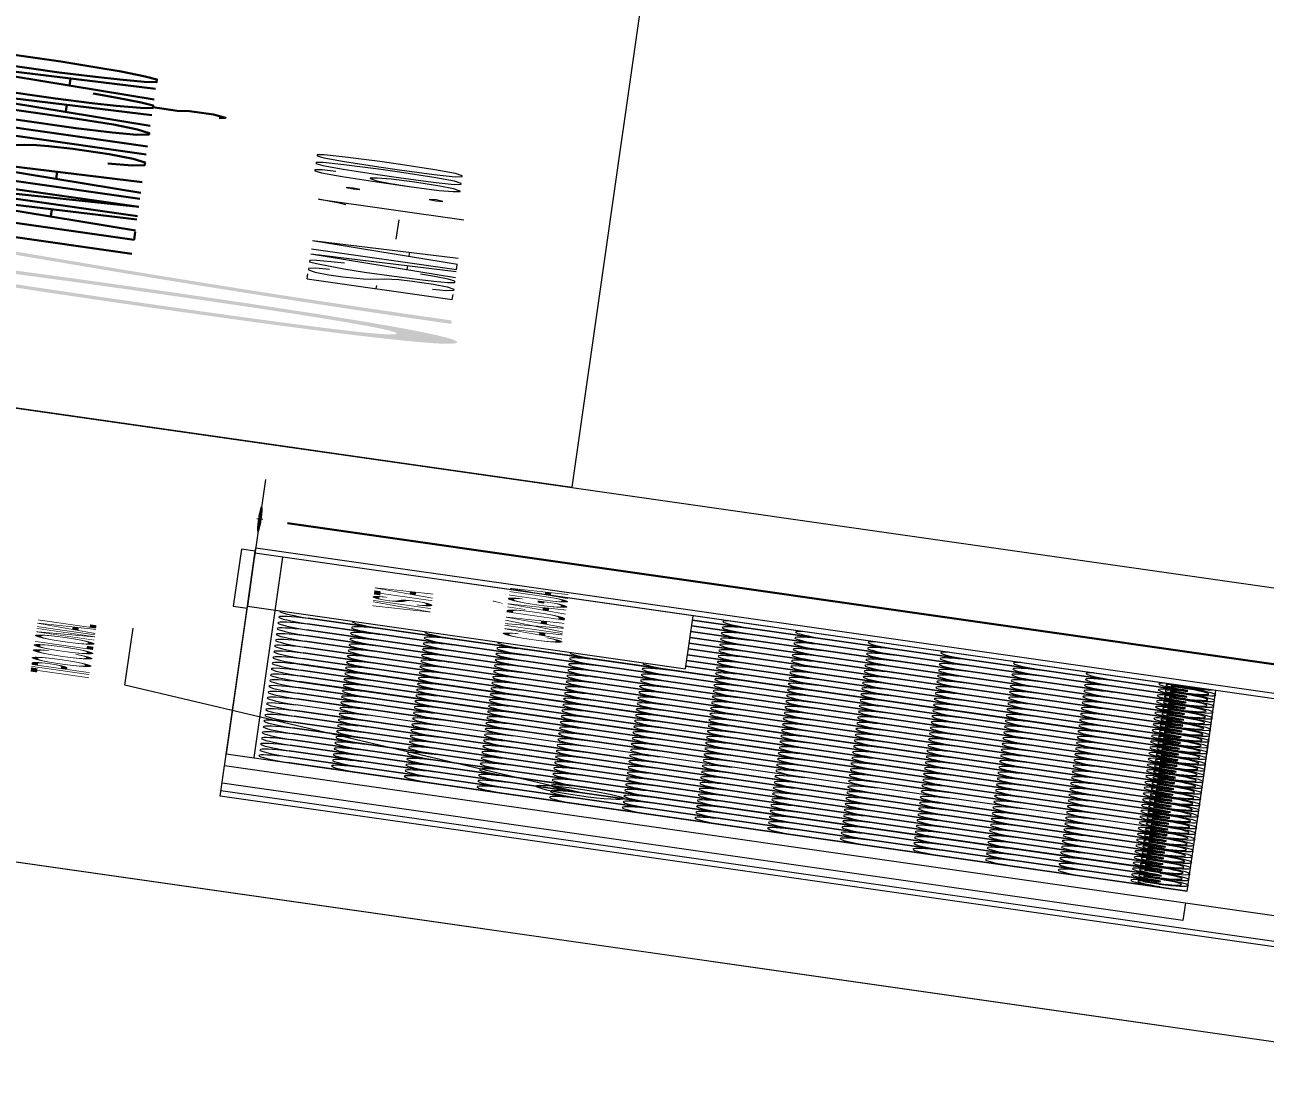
# Model space of a CAD drawing. Header units: millimetres. Extents: x -361192058 to 101130107379, y -14071650034 to 19218552450.
# Drawn here: x -131265 to -131106.9, y 45237.1 to 45372.6 of the extents above; entities that cross this region are included whole.
import ezdxf
from ezdxf.enums import TextEntityAlignment as Align

# ---------------------------------------------------------------- set-up
doc = ezdxf.new("R2010")
doc.units = ezdxf.units.MM
doc.header["$LTSCALE"] = 0.5
doc.layers.add('02', color=2, linetype='Continuous')
for name, color, linetype, lineweight in [('E-lay-9', 9, 'Continuous', 9), ('E-TXT-G', 3, 'Continuous', 30), ('E-TXT-W', 7, 'Continuous', 15), ('E-TXT-Y', 2, 'Continuous', 40)]:
    doc.layers.add(name, color=color, linetype=linetype, lineweight=lineweight)
doc.styles.add('REG140', font='romans.shx', dxfattribs={"width": 0.8, "height": 0.35})
doc.styles.add('REG80', font='romans.shx', dxfattribs={"width": 0.8, "height": 0.1})
doc.styles.add('SANSSERIF', font='sas_____.pfb', dxfattribs={"height": 1})
doc.styles.add('SANSSERIF2', font='sanssb__.ttf', dxfattribs={"width": 0.8})
doc.styles.get("Standard").update_dxf_attribs({"font": 'txt.shx', "height": 0.12})
doc.dimstyles.new('ESCALA50', dxfattribs={"dimtxt": 0.1, "dimasz": 0.06, "dimexe": 0.18, "dimexo": 0.06, "dimgap": 0.1, "dimtad": 1, "dimzin": 4, "dimdsep": 46, "dimtxsty": 'Standard', "dimblk1": 'BOLA', "dimblk2": 'BOLA', "dimsah": 1, "dimcen": -0.06, "dimse1": 1, "dimse2": 1, "dimclrd": 7, "dimclrt": 3, "dimadec": 0, "dimazin": 0, "dimtfac": 1, "dimtix": 1, "dimtmove": 0, "dimatfit": 3, "dimldrblk": 'BOLA', "dimfxl": 0, "dimtolj": 1, "dimtzin": 4, "dimarcsym": 0})
picture_1 = doc.add_image_def('image2.jpg', size_in_pixel=(290, 928))

# ---------------------------------------------------------------- blocks, each defined once
blk = doc.blocks.new('BOLA')
for p, q in [((0, -1.435), (0, 1.435)), ((-1.435, 0), (1.435, 0))]:
    blk.add_line(p, q)
blk.add_circle((0, 0), 0.452)
blk = doc.blocks.new('*D1810')
at = {"layer": 'Defpoints', "color": 0, "lineweight": 30, "transparency": 16777216}
for p in [(5101.9188, 2375.0783), (5102.6963, 2375.0783), (5101.9188, 2370.0783)]:
    blk.add_point(p, dxfattribs=at)
at = {"layer": 'E-lay-9', "color": 7, "lineweight": -2, "transparency": 16777216}
blk.add_line((5102.6963, 2370.1383), (5102.6963, 2375.0183), dxfattribs=at)
at = {"layer": 'E-lay-9', "color": 7, "lineweight": -2, "transparency": 16777216, "xscale": 0.06, "yscale": 0.06, "zscale": 0.06}
for p, rotation in [((5102.6963, 2375.0783), 90), ((5102.6963, 2370.0783), 270)]:
    blk.add_blockref('BOLA', p, dxfattribs=dict(at, rotation=rotation))
at = {"layer": 'E-lay-9', "color": 3, "lineweight": 18, "transparency": 16777216, "insert": (5102.5363, 2372.5783), "char_height": 0.12, "attachment_point": 5, "rotation": 90}
blk.add_mtext('\\A1;5.00', dxfattribs=at)
blk = doc.blocks.new('IND_DES')
at = {"layer": 'E-TXT-W'}
blk.add_line((0.02692, -0.24277), (0.19837, -0.24277), dxfattribs=at)
at = {"layer": 'E-TXT-G', "style": 'REG80', "width": 0.8}
for s, p in [('ESCALA', (-0.44627, -0.28644)), ('1', (0.24256, -0.28644)), (':', (0.39879, -0.27065))]:
    blk.add_text(s, height=0.1, dxfattribs=at).set_placement(p)
blk.add_attdef('ESCALA', (0.48972, -0.28123), '', height=0.1, dxfattribs=at)
at = {"layer": 'E-TXT-W', "style": 'SANSSERIF2', "width": 0.6}
blk.add_attdef('00', text='', height=0.4, dxfattribs=at).set_placement((-0.70829, -0.2881), align=Align.CENTER)
at = {"layer": 'E-TXT-Y', "style": 'REG140', "width": 0.8}
for tag, p in [('PROJETO', (-0.45632, 0.18293)), ('DESENHO', (-0.45821, -0.06584))]:
    blk.add_attdef(tag, p, '', height=0.175, dxfattribs=at)
blk = doc.blocks.new('APROVADO QUADRA 21.2 MBVII')
at = {"layer": '02', "color": 8, "lineweight": 18}
for p, q in [((5095.2603, 2372.9953), (5095.2603, 2375.0783)), ((5095.7603, 2375.0783), (5095.7603, 2372.6783)), ((5095.7603, 2372.9953), (5095.2603, 2372.9953))]:
    blk.add_line(p, q, dxfattribs=at)
at = {"layer": '02', "lineweight": 18}
for points in [[(5092.273, 2394.3239), (5078.4344, 2394.3239), (5078.4344, 2360.5071), (5092.273, 2360.5071)], [(5124.8988, 2394.2957), (5104.8147, 2394.2957), (5104.8147, 2374.4244), (5124.8988, 2374.4244)], [(5104.793, 2376.6708), (5092.2793, 2376.6708), (5092.2793, 2367.7314), (5104.793, 2367.7314)]]:
    blk.add_lwpolyline(points, close=True, dxfattribs=at)
at = {"layer": 'E-lay-9', "lineweight": 18}
for p, q in [((5096.4168, 2374.3154), (5097.5874, 2375.3143)), ((5097.5874, 2375.3143), (5099.1886, 2375.3143)), ((5101.7916, 2375.1083), (5100.1916, 2375.1083)), ((5100.1916, 2375.1083), (5100.1916, 2375.0783)), ((5101.7916, 2375.0783), (5101.7916, 2375.1083)), ((5094.8916, 2375.0783), (5101.8916, 2375.0783)), ((5094.8916, 2372.6283), (5094.8916, 2375.0783)), ((5095.0416, 2372.6783), (5095.0416, 2375.0783)), ((5101.7416, 2375.0783), (5096.0916, 2375.0783)), ((5096.0916, 2375.0783), (5096.0916, 2372.9953)), ((5100.1916, 2375.0783), (5101.7916, 2375.0783)), ((5101.7416, 2372.6783), (5101.7416, 2375.0783)), ((5101.8916, 2375.0783), (5101.8916, 2372.6283)), ((5101.7416, 2375.0183), (5096.0916, 2375.0183)), ((5101.7416, 2373.0573), (5101.7416, 2374.9929)), ((5096.0916, 2372.9953), (5096.0916, 2374.9453)), ((5096.244, 2373.0573), (5096.244, 2374.9453)), ((5096.2542, 2373.0573), (5096.2542, 2374.9453)), ((5096.4066, 2373.0573), (5096.4066, 2374.9453)), ((5096.4168, 2373.0573), (5096.4168, 2374.9453)), ((5096.5692, 2373.0573), (5096.5692, 2374.9453)), ((5096.5793, 2373.0573), (5096.5793, 2374.9453)), ((5096.7317, 2373.0573), (5096.7317, 2374.9453)), ((5096.7419, 2373.0573), (5096.7419, 2374.9453)), ((5096.8943, 2373.0573), (5096.8943, 2374.9453)), ((5096.9045, 2373.0573), (5096.9045, 2374.9453)), ((5097.0569, 2373.0573), (5097.0569, 2374.9453)), ((5097.067, 2373.0573), (5097.067, 2374.9453)), ((5097.2195, 2373.0573), (5097.2195, 2374.9453)), ((5097.2296, 2373.0573), (5097.2296, 2374.9453)), ((5097.382, 2373.0573), (5097.382, 2374.9453)), ((5097.3922, 2373.0573), (5097.3922, 2374.9453)), ((5097.5446, 2373.0573), (5097.5446, 2374.9453)), ((5097.5548, 2373.0573), (5097.5548, 2374.9453)), ((5097.7173, 2373.0573), (5097.7173, 2374.9453)), ((5097.8697, 2373.0573), (5097.8697, 2374.9453)), ((5097.8799, 2373.0573), (5097.8799, 2374.9453)), ((5098.0323, 2373.0573), (5098.0323, 2374.9453)), ((5098.0425, 2373.0573), (5098.0425, 2374.9453)), ((5098.1949, 2373.0573), (5098.1949, 2374.9453)), ((5098.205, 2373.0573), (5098.205, 2374.9453)), ((5098.3574, 2373.0573), (5098.3574, 2374.9453)), ((5098.3676, 2373.0573), (5098.3676, 2374.9453)), ((5098.52, 2373.0573), (5098.52, 2374.9453)), ((5098.5302, 2373.0573), (5098.5302, 2374.9453)), ((5098.6826, 2373.0573), (5098.6826, 2374.9453)), ((5098.6927, 2373.0573), (5098.6927, 2374.9453)), ((5098.8452, 2373.0573), (5098.8452, 2374.9453)), ((5098.8553, 2373.0573), (5098.8553, 2374.9453)), ((5099.0077, 2373.0573), (5099.0077, 2374.9453)), ((5099.0179, 2373.0573), (5099.0179, 2374.9453)), ((5099.1703, 2373.0573), (5099.1703, 2374.9453)), ((5099.1805, 2373.0573), (5099.1805, 2374.9453)), ((5099.3329, 2373.0573), (5099.3329, 2374.9453)), ((5099.343, 2373.0573), (5099.343, 2374.9453)), ((5099.4954, 2373.0573), (5099.4954, 2374.9453)), ((5099.5056, 2373.0573), (5099.5056, 2374.9453)), ((5099.658, 2373.0573), (5099.658, 2374.9453)), ((5099.6682, 2373.0573), (5099.6682, 2374.9453)), ((5099.8206, 2373.0573), (5099.8206, 2374.9453)), ((5099.8307, 2373.0573), (5099.8307, 2374.9453)), ((5099.9831, 2373.0573), (5099.9831, 2374.9453)), ((5099.9933, 2373.0573), (5099.9933, 2374.9453)), ((5100.1457, 2373.0573), (5100.1457, 2374.9453)), ((5100.1559, 2373.0573), (5100.1559, 2374.9453)), ((5100.3083, 2373.0573), (5100.3083, 2374.1283)), ((5100.3184, 2373.0573), (5100.3184, 2374.1283)), ((5100.4709, 2373.0573), (5100.4709, 2374.1283)), ((5100.481, 2373.0573), (5100.481, 2374.1283)), ((5100.6334, 2373.0573), (5100.6334, 2374.1283)), ((5100.6436, 2373.0573), (5100.6436, 2374.1283)), ((5100.796, 2373.0573), (5100.796, 2374.1283)), ((5100.8062, 2373.0573), (5100.8062, 2374.1283)), ((5100.9586, 2373.0573), (5100.9586, 2374.1283)), ((5100.9687, 2373.0573), (5100.9687, 2374.1283)), ((5101.1211, 2373.0573), (5101.1211, 2374.1283)), ((5101.1313, 2373.0573), (5101.1313, 2374.1283)), ((5101.2837, 2373.0573), (5101.2837, 2374.1283)), ((5101.2939, 2373.0573), (5101.2939, 2374.1283)), ((5101.4463, 2373.0573), (5101.4463, 2374.1283)), ((5101.4564, 2373.0573), (5101.4564, 2374.1283)), ((5101.6088, 2373.0573), (5101.6088, 2374.1283)), ((5101.619, 2373.0573), (5101.619, 2374.1283)), ((5096.1729, 2373.0573), (5096.1729, 2373.0924)), ((5096.1885, 2373.0573), (5096.1885, 2373.0924)), ((5096.3097, 2373.0573), (5096.3097, 2373.0924)), ((5096.3253, 2373.0573), (5096.3253, 2373.0924)), ((5096.3355, 2373.0573), (5096.3355, 2373.0924)), ((5096.3511, 2373.0573), (5096.3511, 2373.0924)), ((5096.4879, 2373.0573), (5096.4879, 2373.0924)), ((5096.4981, 2373.0573), (5096.4981, 2373.0924)), ((5096.5136, 2373.0573), (5096.5136, 2373.0924)), ((5096.6349, 2373.0573), (5096.6349, 2373.0924)), ((5096.6505, 2373.0573), (5096.6505, 2373.0924)), ((5096.6606, 2373.0573), (5096.6606, 2373.0924)), ((5096.6762, 2373.0573), (5096.6762, 2373.0924)), ((5096.7974, 2373.0573), (5096.7974, 2373.0924)), ((5096.813, 2373.0573), (5096.813, 2373.0924)), ((5096.8232, 2373.0573), (5096.8232, 2373.0924)), ((5096.8388, 2373.0573), (5096.8388, 2373.0924)), ((5096.96, 2373.0573), (5096.96, 2373.0924)), ((5096.9756, 2373.0573), (5096.9756, 2373.0924)), ((5096.9858, 2373.0573), (5096.9858, 2373.0924)), ((5097.0013, 2373.0573), (5097.0013, 2373.0924)), ((5097.1226, 2373.0573), (5097.1226, 2373.0924)), ((5097.1382, 2373.0573), (5097.1382, 2373.0924)), ((5097.1483, 2373.0573), (5097.1483, 2373.0924)), ((5097.1639, 2373.0573), (5097.1639, 2373.0924)), ((5097.2852, 2373.0573), (5097.2852, 2373.0924)), ((5097.3007, 2373.0573), (5097.3007, 2373.0924)), ((5097.3109, 2373.0573), (5097.3109, 2373.0924)), ((5097.3265, 2373.0573), (5097.3265, 2373.0924)), ((5097.4477, 2373.0573), (5097.4477, 2373.0924)), ((5097.4633, 2373.0573), (5097.4633, 2373.0924)), ((5097.4735, 2373.0573), (5097.4735, 2373.0924)), ((5097.4891, 2373.0573), (5097.4891, 2373.0924)), ((5097.6103, 2373.0573), (5097.6103, 2373.0924)), ((5097.6259, 2373.0573), (5097.6259, 2373.0924)), ((5097.636, 2373.0573), (5097.636, 2373.0924)), ((5097.6516, 2373.0573), (5097.6516, 2373.0924)), ((5097.7729, 2373.0573), (5097.7729, 2373.0924)), ((5097.7885, 2373.0573), (5097.7885, 2373.0924)), ((5097.7986, 2373.0573), (5097.7986, 2373.0924)), ((5097.8142, 2373.0573), (5097.8142, 2373.0924)), ((5097.9354, 2373.0573), (5097.9354, 2373.0924)), ((5097.951, 2373.0573), (5097.951, 2373.0924)), ((5097.9612, 2373.0573), (5097.9612, 2373.0924)), ((5097.9768, 2373.0573), (5097.9768, 2373.0924)), ((5098.098, 2373.0573), (5098.098, 2373.0924)), ((5098.1136, 2373.0573), (5098.1136, 2373.0924)), ((5098.1238, 2373.0573), (5098.1238, 2373.0924)), ((5098.1393, 2373.0573), (5098.1393, 2373.0924)), ((5098.2606, 2373.0573), (5098.2606, 2373.0924)), ((5098.2762, 2373.0573), (5098.2762, 2373.0924)), ((5098.2863, 2373.0573), (5098.2863, 2373.0924)), ((5098.3019, 2373.0573), (5098.3019, 2373.0924)), ((5098.4231, 2373.0573), (5098.4231, 2373.0924)), ((5098.4387, 2373.0573), (5098.4387, 2373.0924)), ((5098.4489, 2373.0573), (5098.4489, 2373.0924)), ((5098.4645, 2373.0573), (5098.4645, 2373.0924)), ((5098.5857, 2373.0573), (5098.5857, 2373.0924)), ((5098.6013, 2373.0573), (5098.6013, 2373.0924)), ((5098.6115, 2373.0573), (5098.6115, 2373.0924)), ((5098.627, 2373.0573), (5098.627, 2373.0924)), ((5098.7483, 2373.0573), (5098.7483, 2373.0924)), ((5098.7639, 2373.0573), (5098.7639, 2373.0924)), ((5098.774, 2373.0573), (5098.774, 2373.0924)), ((5098.7896, 2373.0573), (5098.7896, 2373.0924)), ((5098.9109, 2373.0573), (5098.9109, 2373.0924)), ((5098.9264, 2373.0573), (5098.9264, 2373.0924)), ((5098.9366, 2373.0573), (5098.9366, 2373.0924)), ((5098.9522, 2373.0573), (5098.9522, 2373.0924)), ((5099.0734, 2373.0573), (5099.0734, 2373.0924)), ((5099.089, 2373.0573), (5099.089, 2373.0924)), ((5099.0992, 2373.0573), (5099.0992, 2373.0924)), ((5099.1148, 2373.0573), (5099.1148, 2373.0924)), ((5099.236, 2373.0573), (5099.236, 2373.0924)), ((5099.2516, 2373.0573), (5099.2516, 2373.0924)), ((5099.2617, 2373.0573), (5099.2617, 2373.0924)), ((5099.2773, 2373.0573), (5099.2773, 2373.0924)), ((5099.3986, 2373.0573), (5099.3986, 2373.0924)), ((5099.4142, 2373.0573), (5099.4142, 2373.0924)), ((5099.4243, 2373.0573), (5099.4243, 2373.0924)), ((5099.4399, 2373.0573), (5099.4399, 2373.0924)), ((5099.5611, 2373.0573), (5099.5611, 2373.0924)), ((5099.5767, 2373.0573), (5099.5767, 2373.0924)), ((5099.5869, 2373.0573), (5099.5869, 2373.0924)), ((5099.6025, 2373.0573), (5099.6025, 2373.0924)), ((5099.7237, 2373.0573), (5099.7237, 2373.0924)), ((5099.7393, 2373.0573), (5099.7393, 2373.0924)), ((5099.7495, 2373.0573), (5099.7495, 2373.0924)), ((5099.765, 2373.0573), (5099.765, 2373.0924)), ((5099.8863, 2373.0573), (5099.8863, 2373.0924)), ((5099.9019, 2373.0573), (5099.9019, 2373.0924)), ((5099.912, 2373.0573), (5099.912, 2373.0924)), ((5099.9276, 2373.0573), (5099.9276, 2373.0924)), ((5100.0488, 2373.0573), (5100.0488, 2373.0924)), ((5100.0644, 2373.0573), (5100.0644, 2373.0924)), ((5100.0746, 2373.0573), (5100.0746, 2373.0924)), ((5100.0902, 2373.0573), (5100.0902, 2373.0924)), ((5100.2114, 2373.0573), (5100.2114, 2373.0924)), ((5100.227, 2373.0573), (5100.227, 2373.0924)), ((5100.2372, 2373.0573), (5100.2372, 2373.0924)), ((5100.2527, 2373.0573), (5100.2527, 2373.0924)), ((5100.374, 2373.0573), (5100.374, 2373.0924)), ((5100.3896, 2373.0573), (5100.3896, 2373.0924)), ((5100.3997, 2373.0573), (5100.3997, 2373.0924)), ((5100.4153, 2373.0573), (5100.4153, 2373.0924)), ((5100.5366, 2373.0573), (5100.5366, 2373.0924)), ((5100.5521, 2373.0573), (5100.5521, 2373.0924)), ((5100.5623, 2373.0573), (5100.5623, 2373.0924)), ((5100.5779, 2373.0573), (5100.5779, 2373.0924)), ((5100.6991, 2373.0573), (5100.6991, 2373.0924)), ((5100.7147, 2373.0573), (5100.7147, 2373.0924)), ((5100.7249, 2373.0573), (5100.7249, 2373.0924)), ((5100.7405, 2373.0573), (5100.7405, 2373.0924)), ((5100.8617, 2373.0573), (5100.8617, 2373.0924)), ((5100.8773, 2373.0573), (5100.8773, 2373.0924)), ((5100.8874, 2373.0573), (5100.8874, 2373.0924)), ((5100.903, 2373.0573), (5100.903, 2373.0924)), ((5101.0243, 2373.0573), (5101.0243, 2373.0924)), ((5101.0399, 2373.0573), (5101.0399, 2373.0924)), ((5101.05, 2373.0573), (5101.05, 2373.0924)), ((5101.0656, 2373.0573), (5101.0656, 2373.0924)), ((5101.1868, 2373.0573), (5101.1868, 2373.0924)), ((5101.2024, 2373.0573), (5101.2024, 2373.0924)), ((5101.2126, 2373.0573), (5101.2126, 2373.0924)), ((5101.2282, 2373.0573), (5101.2282, 2373.0924)), ((5101.3494, 2373.0573), (5101.3494, 2373.0924)), ((5101.365, 2373.0573), (5101.365, 2373.0924)), ((5101.3752, 2373.0573), (5101.3752, 2373.0924)), ((5101.3907, 2373.0573), (5101.3907, 2373.0924)), ((5101.512, 2373.0573), (5101.512, 2373.0924)), ((5101.5276, 2373.0573), (5101.5276, 2373.0924)), ((5101.5377, 2373.0573), (5101.5377, 2373.0924)), ((5101.5533, 2373.0573), (5101.5533, 2373.0924)), ((5101.6745, 2373.0573), (5101.6745, 2373.0924)), ((5101.6901, 2373.0573), (5101.6901, 2373.0924)), ((5101.7003, 2373.0573), (5101.7003, 2373.0924)), ((5101.7159, 2373.0573), (5101.7159, 2373.0924)), ((5096.0916, 2372.9953), (5097.7174, 2372.9953)), ((5096.7419, 2372.9953), (5098.3677, 2372.9953)), ((5097.3922, 2372.9953), (5099.0179, 2372.9953)), ((5098.0425, 2372.9953), (5099.6682, 2372.9953)), ((5098.6927, 2372.9953), (5100.3185, 2372.9953)), ((5099.343, 2372.9953), (5100.9688, 2372.9953)), ((5099.9933, 2372.9953), (5101.6191, 2372.9953)), ((5100.1559, 2372.9953), (5101.7416, 2372.9953))]:
    blk.add_line(p, q, dxfattribs=at)
blk.add_lwpolyline([(5101.7416, 2374.1283), (5101.7416, 2375.0783), (5100.2416, 2375.0783), (5100.2416, 2374.1283)], close=True, dxfattribs=at)
at = {"layer": 'E-lay-9', "lineweight": 18, "flags": 128}
for points in [[(5096.0916, 2373.0553), (5096.1072, 2373.0553, -0.788263), (5096.2285, 2373.0553), (5096.244, 2373.0553, 0.827036)], [(5096.2542, 2373.0553), (5096.2698, 2373.0553, -0.788263), (5096.391, 2373.0553), (5096.4066, 2373.0553, 0.827036)], [(5096.4168, 2373.0553), (5096.4324, 2373.0553, -0.788263), (5096.5536, 2373.0553), (5096.5692, 2373.0553, 0.827036)], [(5096.5793, 2373.0553), (5096.5949, 2373.0553, -0.788263), (5096.7162, 2373.0553), (5096.7317, 2373.0553, 0.827036)], [(5096.7419, 2373.0553), (5096.7575, 2373.0553, -0.788263), (5096.8787, 2373.0553), (5096.8943, 2373.0553, 0.827036)], [(5096.9045, 2373.0553), (5096.9201, 2373.0553, -0.788263), (5097.0413, 2373.0553), (5097.0569, 2373.0553, 0.827036)], [(5097.067, 2373.0553), (5097.0826, 2373.0553, -0.788263), (5097.2039, 2373.0553), (5097.2195, 2373.0553, 0.827036)], [(5097.2296, 2373.0553), (5097.2452, 2373.0553, -0.788263), (5097.3664, 2373.0553), (5097.382, 2373.0553, 0.827036)], [(5097.3922, 2373.0553), (5097.4078, 2373.0553, -0.788263), (5097.529, 2373.0553), (5097.5446, 2373.0553, 0.827036)], [(5097.5548, 2373.0553), (5097.5703, 2373.0553, -0.788263), (5097.6916, 2373.0553), (5097.7072, 2373.0553, 0.827036)], [(5097.7173, 2373.0553), (5097.7329, 2373.0553, -0.788263), (5097.8542, 2373.0553), (5097.8697, 2373.0553, 0.827036)], [(5097.8799, 2373.0553), (5097.8955, 2373.0553, -0.788263), (5098.0167, 2373.0553), (5098.0323, 2373.0553, 0.827036)], [(5098.0425, 2373.0553), (5098.0581, 2373.0553, -0.788263), (5098.1793, 2373.0553), (5098.1949, 2373.0553, 0.827036)], [(5098.205, 2373.0553), (5098.2206, 2373.0553, -0.788263), (5098.3419, 2373.0553), (5098.3574, 2373.0553, 0.827036)], [(5098.3676, 2373.0553), (5098.3832, 2373.0553, -0.788263), (5098.5044, 2373.0553), (5098.52, 2373.0553, 0.827036)], [(5098.5302, 2373.0553), (5098.5458, 2373.0553, -0.788263), (5098.667, 2373.0553), (5098.6826, 2373.0553, 0.827036)], [(5098.6927, 2373.0553), (5098.7083, 2373.0553, -0.788263), (5098.8296, 2373.0553), (5098.8452, 2373.0553, 0.827036)], [(5098.8553, 2373.0553), (5098.8709, 2373.0553, -0.788263), (5098.9921, 2373.0553), (5099.0077, 2373.0553, 0.827036)], [(5099.0179, 2373.0553), (5099.0335, 2373.0553, -0.788263), (5099.1547, 2373.0553), (5099.1703, 2373.0553, 0.827036)], [(5099.1805, 2373.0553), (5099.196, 2373.0553, -0.788263), (5099.3173, 2373.0553), (5099.3329, 2373.0553, 0.827036)], [(5099.343, 2373.0553), (5099.3586, 2373.0553, -0.788263), (5099.4799, 2373.0553), (5099.4954, 2373.0553, 0.827036)], [(5099.5056, 2373.0553), (5099.5212, 2373.0553, -0.788263), (5099.6424, 2373.0553), (5099.658, 2373.0553, 0.827036)], [(5099.6682, 2373.0553), (5099.6838, 2373.0553, -0.788263), (5099.805, 2373.0553), (5099.8206, 2373.0553, 0.827036)], [(5099.8307, 2373.0553), (5099.8463, 2373.0553, -0.788263), (5099.9676, 2373.0553), (5099.9831, 2373.0553, 0.827036)], [(5099.9933, 2373.0553), (5100.0089, 2373.0553, -0.788263), (5100.1301, 2373.0553), (5100.1457, 2373.0553, 0.827036)], [(5100.1559, 2373.0553), (5100.1715, 2373.0553, -0.788263), (5100.2927, 2373.0553), (5100.3083, 2373.0553, 0.827036)], [(5100.3184, 2373.0553), (5100.334, 2373.0553, -0.788263), (5100.4553, 2373.0553), (5100.4709, 2373.0553, 0.827036)], [(5100.481, 2373.0553), (5100.4966, 2373.0553, -0.788263), (5100.6178, 2373.0553), (5100.6334, 2373.0553, 0.827036)], [(5100.6436, 2373.0553), (5100.6592, 2373.0553, -0.788263), (5100.7804, 2373.0553), (5100.796, 2373.0553, 0.827036)], [(5100.8062, 2373.0553), (5100.8217, 2373.0553, -0.788263), (5100.943, 2373.0553), (5100.9586, 2373.0553, 0.827036)], [(5100.9687, 2373.0553), (5100.9843, 2373.0553, -0.788263), (5101.1056, 2373.0553), (5101.1211, 2373.0553, 0.827036)], [(5101.1313, 2373.0553), (5101.1469, 2373.0553, -0.788263), (5101.2681, 2373.0553), (5101.2837, 2373.0553, 0.827036)], [(5101.2939, 2373.0553), (5101.3095, 2373.0553, -0.788263), (5101.4307, 2373.0553), (5101.4463, 2373.0553, 0.827036)], [(5101.4564, 2373.0553), (5101.472, 2373.0553, -0.788263), (5101.5933, 2373.0553), (5101.6088, 2373.0553, 0.827036)], [(5096.1729, 2373.0573), (5096.1885, 2373.0573, 0.788263), (5096.3097, 2373.0573), (5096.3253, 2373.0573, -0.827036)], [(5096.3355, 2373.0573), (5096.3511, 2373.0573, 0.788263), (5096.4723, 2373.0573), (5096.4879, 2373.0573, -0.827036)], [(5096.4981, 2373.0573), (5096.5136, 2373.0573, 0.788263), (5096.6349, 2373.0573), (5096.6505, 2373.0573, -0.827036)], [(5096.6606, 2373.0573), (5096.6762, 2373.0573, 0.788263), (5096.7974, 2373.0573), (5096.813, 2373.0573, -0.827036)], [(5096.8232, 2373.0573), (5096.8388, 2373.0573, 0.788263), (5096.96, 2373.0573), (5096.9756, 2373.0573, -0.827036)], [(5096.9858, 2373.0573), (5097.0013, 2373.0573, 0.788263), (5097.1226, 2373.0573), (5097.1382, 2373.0573, -0.827036)], [(5097.1483, 2373.0573), (5097.1639, 2373.0573, 0.788263), (5097.2852, 2373.0573), (5097.3007, 2373.0573, -0.827036)], [(5097.3109, 2373.0573), (5097.3265, 2373.0573, 0.788263), (5097.4477, 2373.0573), (5097.4633, 2373.0573, -0.827036)], [(5097.4735, 2373.0573), (5097.4891, 2373.0573, 0.788263), (5097.6103, 2373.0573), (5097.6259, 2373.0573, -0.827036)], [(5097.636, 2373.0573), (5097.6516, 2373.0573, 0.788263), (5097.7729, 2373.0573), (5097.7885, 2373.0573, -0.827036)], [(5097.7986, 2373.0573), (5097.8142, 2373.0573, 0.788263), (5097.9354, 2373.0573), (5097.951, 2373.0573, -0.827036)], [(5097.9612, 2373.0573), (5097.9768, 2373.0573, 0.788263), (5098.098, 2373.0573), (5098.1136, 2373.0573, -0.827036)], [(5098.1238, 2373.0573), (5098.1393, 2373.0573, 0.788263), (5098.2606, 2373.0573), (5098.2762, 2373.0573, -0.827036)], [(5098.2863, 2373.0573), (5098.3019, 2373.0573, 0.788263), (5098.4231, 2373.0573), (5098.4387, 2373.0573, -0.827036)], [(5098.4489, 2373.0573), (5098.4645, 2373.0573, 0.788263), (5098.5857, 2373.0573), (5098.6013, 2373.0573, -0.827036)], [(5098.6115, 2373.0573), (5098.627, 2373.0573, 0.788263), (5098.7483, 2373.0573), (5098.7639, 2373.0573, -0.827036)], [(5098.774, 2373.0573), (5098.7896, 2373.0573, 0.788263), (5098.9109, 2373.0573), (5098.9264, 2373.0573, -0.827036)], [(5098.9366, 2373.0573), (5098.9522, 2373.0573, 0.788263), (5099.0734, 2373.0573), (5099.089, 2373.0573, -0.827036)], [(5099.0992, 2373.0573), (5099.1148, 2373.0573, 0.788263), (5099.236, 2373.0573), (5099.2516, 2373.0573, -0.827036)], [(5099.2617, 2373.0573), (5099.2773, 2373.0573, 0.788263), (5099.3986, 2373.0573), (5099.4142, 2373.0573, -0.827036)], [(5099.4243, 2373.0573), (5099.4399, 2373.0573, 0.788263), (5099.5611, 2373.0573), (5099.5767, 2373.0573, -0.827036)], [(5099.5869, 2373.0573), (5099.6025, 2373.0573, 0.788263), (5099.7237, 2373.0573), (5099.7393, 2373.0573, -0.827036)], [(5099.7495, 2373.0573), (5099.765, 2373.0573, 0.788263), (5099.8863, 2373.0573), (5099.9019, 2373.0573, -0.827036)], [(5099.912, 2373.0573), (5099.9276, 2373.0573, 0.788263), (5100.0488, 2373.0573), (5100.0644, 2373.0573, -0.827036)], [(5100.0746, 2373.0573), (5100.0902, 2373.0573, 0.788263), (5100.2114, 2373.0573), (5100.227, 2373.0573, -0.827036)], [(5100.2372, 2373.0573), (5100.2527, 2373.0573, 0.788263), (5100.374, 2373.0573), (5100.3896, 2373.0573, -0.827036)], [(5100.3997, 2373.0573), (5100.4153, 2373.0573, 0.788263), (5100.5366, 2373.0573), (5100.5521, 2373.0573, -0.827036)], [(5100.5623, 2373.0573), (5100.5779, 2373.0573, 0.788263), (5100.6991, 2373.0573), (5100.7147, 2373.0573, -0.827036)], [(5100.7249, 2373.0573), (5100.7405, 2373.0573, 0.788263), (5100.8617, 2373.0573), (5100.8773, 2373.0573, -0.827036)], [(5100.8874, 2373.0573), (5100.903, 2373.0573, 0.788263), (5101.0243, 2373.0573), (5101.0399, 2373.0573, -0.827036)], [(5101.05, 2373.0573), (5101.0656, 2373.0573, 0.788263), (5101.1868, 2373.0573), (5101.2024, 2373.0573, -0.827036)], [(5101.2126, 2373.0573), (5101.2282, 2373.0573, 0.788263), (5101.3494, 2373.0573), (5101.365, 2373.0573, -0.827036)], [(5101.3752, 2373.0573), (5101.3907, 2373.0573, 0.788263), (5101.512, 2373.0573), (5101.5276, 2373.0573, -0.827036)], [(5101.5377, 2373.0573), (5101.5533, 2373.0573, 0.788263), (5101.6745, 2373.0573), (5101.6901, 2373.0573, -0.827036)]]:
    blk.add_lwpolyline(points, format="xyb", close=True, dxfattribs=at)
for points in [[(5101.7416, 2373.1029, 0.553916), (5101.619, 2373.0553), (5101.6346, 2373.0553, -0.60452), (5101.7416, 2373.0823)], [(5097.7174, 2372.9945, -0.378735), (5097.636, 2373.0573), (5097.6516, 2373.0573, 0.369975), (5097.7174, 2373.0097)], [(5098.3677, 2372.9945, -0.378735), (5098.2863, 2373.0573), (5098.3019, 2373.0573, 0.369975), (5098.3677, 2373.0097)], [(5099.0179, 2372.9945, -0.378735), (5098.9366, 2373.0573), (5098.9522, 2373.0573, 0.369975), (5099.0179, 2373.0097)], [(5099.6682, 2372.9945, -0.378735), (5099.5869, 2373.0573), (5099.6025, 2373.0573, 0.369975), (5099.6682, 2373.0097)], [(5100.3185, 2372.9945, -0.378735), (5100.2372, 2373.0573), (5100.2527, 2373.0573, 0.369975), (5100.3185, 2373.0097)], [(5100.9688, 2372.9945, -0.378735), (5100.8874, 2373.0573), (5100.903, 2373.0573, 0.369975), (5100.9688, 2373.0097)], [(5101.6191, 2372.9945, -0.378735), (5101.5377, 2373.0573), (5101.5533, 2373.0573, 0.369975), (5101.6191, 2373.0097)], [(5101.7416, 2373.0026, -0.23306), (5101.7003, 2373.0573), (5101.7159, 2373.0573, 0.187537), (5101.7416, 2373.0202, 0.187537)]]:
    blk.add_lwpolyline(points, format="xyb", dxfattribs=at)
at = {"layer": 'E-lay-9', "lineweight": 18}
blk.add_circle((5096.4168, 2374.3154), 0.0956, dxfattribs=at)
for centre, start, end in [((5096.1678, 2374.9307), 10.8161, 169.1839), ((5096.3304, 2374.9307), 10.8161, 169.1839), ((5096.493, 2374.9307), 10.8161, 169.1839), ((5096.6555, 2374.9307), 10.8161, 169.1839), ((5096.8181, 2374.9307), 10.8161, 169.1839), ((5096.9807, 2374.9307), 10.8161, 169.1839), ((5097.1433, 2374.9307), 10.8161, 169.1839), ((5097.3058, 2374.9307), 10.8161, 169.1839), ((5097.4684, 2374.9307), 10.8161, 169.1839), ((5097.631, 2374.9307), 10.8161, 169.1839), ((5097.7935, 2374.9307), 10.8161, 169.1839), ((5097.9561, 2374.9307), 10.8161, 169.1839), ((5098.1187, 2374.9307), 10.8161, 169.1839), ((5098.2812, 2374.9307), 10.8161, 169.1839), ((5098.4438, 2374.9307), 10.8161, 169.1839), ((5098.6064, 2374.9307), 10.8161, 169.1839), ((5098.769, 2374.9307), 10.8161, 169.1839), ((5098.9315, 2374.9307), 10.8161, 169.1839), ((5099.0941, 2374.9307), 10.8161, 169.1839), ((5099.2567, 2374.9307), 10.8161, 169.1839), ((5099.4192, 2374.9307), 10.8161, 169.1839), ((5099.5818, 2374.9307), 10.8161, 169.1839), ((5099.7444, 2374.9307), 10.8161, 169.1839), ((5099.9069, 2374.9307), 10.8161, 169.1839), ((5100.0695, 2374.9307), 10.8161, 169.1839), ((5100.2321, 2374.9307), 82.932, 169.1839), ((5096.1678, 2374.7732), 10.8161, 169.1839), ((5096.3304, 2374.7732), 10.8161, 169.1839), ((5096.493, 2374.7732), 10.8161, 169.1839), ((5096.6555, 2374.7732), 10.8161, 169.1839), ((5096.8181, 2374.7732), 10.8161, 169.1839), ((5096.9807, 2374.7732), 10.8161, 169.1839), ((5097.1433, 2374.7732), 10.8161, 169.1839), ((5097.3058, 2374.7732), 10.8161, 169.1839), ((5097.4684, 2374.7732), 10.8161, 169.1839), ((5097.631, 2374.7732), 10.8161, 169.1839), ((5097.7935, 2374.7732), 10.8161, 169.1839), ((5097.9561, 2374.7732), 10.8161, 169.1839), ((5098.1187, 2374.7732), 10.8161, 169.1839), ((5098.2812, 2374.7732), 10.8161, 169.1839), ((5098.4438, 2374.7732), 10.8161, 169.1839), ((5098.6064, 2374.7732), 10.8161, 169.1839), ((5098.769, 2374.7732), 10.8161, 169.1839), ((5098.9315, 2374.7732), 10.8161, 169.1839), ((5099.0941, 2374.7732), 10.8161, 169.1839), ((5099.2567, 2374.7732), 10.8161, 169.1839), ((5099.4192, 2374.7732), 10.8161, 169.1839), ((5099.5818, 2374.7732), 10.8161, 169.1839), ((5099.7444, 2374.7732), 10.8161, 169.1839), ((5099.9069, 2374.7732), 10.8161, 169.1839), ((5100.0695, 2374.7732), 10.8161, 169.1839), ((5100.2321, 2374.7732), 82.932, 169.1839), ((5096.1678, 2374.6157), 10.8161, 169.1839), ((5096.3304, 2374.6157), 10.8161, 169.1839), ((5096.493, 2374.6157), 10.8161, 169.1839), ((5096.6555, 2374.6157), 10.8161, 169.1839), ((5096.8181, 2374.6157), 10.8161, 169.1839), ((5096.9807, 2374.6157), 10.8161, 169.1839), ((5097.1433, 2374.6157), 10.8161, 169.1839), ((5097.3058, 2374.6157), 10.8161, 169.1839), ((5097.4684, 2374.6157), 10.8161, 169.1839), ((5097.631, 2374.6157), 10.8161, 169.1839), ((5097.7935, 2374.6157), 10.8161, 169.1839), ((5097.9561, 2374.6157), 10.8161, 169.1839), ((5098.1187, 2374.6157), 10.8161, 169.1839), ((5098.2812, 2374.6157), 10.8161, 169.1839), ((5098.4438, 2374.6157), 10.8161, 169.1839), ((5098.6064, 2374.6157), 10.8161, 169.1839), ((5098.769, 2374.6157), 10.8161, 169.1839), ((5098.9315, 2374.6157), 10.8161, 169.1839), ((5099.0941, 2374.6157), 10.8161, 169.1839), ((5099.2567, 2374.6157), 10.8161, 169.1839), ((5099.4192, 2374.6157), 10.8161, 169.1839), ((5099.5818, 2374.6157), 10.8161, 169.1839), ((5099.7444, 2374.6157), 10.8161, 169.1839), ((5099.9069, 2374.6157), 10.8161, 169.1839), ((5100.0695, 2374.6157), 10.8161, 169.1839), ((5100.2321, 2374.6157), 82.932, 169.1839), ((5096.1678, 2374.4582), 10.8161, 169.1839), ((5096.3304, 2374.4582), 10.8161, 169.1839), ((5096.493, 2374.4582), 10.8161, 169.1839), ((5096.6555, 2374.4582), 10.8161, 169.1839), ((5096.8181, 2374.4582), 10.8161, 169.1839), ((5096.9807, 2374.4582), 10.8161, 169.1839), ((5097.1433, 2374.4582), 10.8161, 169.1839), ((5097.3058, 2374.4582), 10.8161, 169.1839), ((5097.4684, 2374.4582), 10.8161, 169.1839), ((5097.631, 2374.4582), 10.8161, 169.1839), ((5097.7935, 2374.4582), 10.8161, 169.1839), ((5097.9561, 2374.4582), 10.8161, 169.1839), ((5098.1187, 2374.4582), 10.8161, 169.1839), ((5098.2812, 2374.4582), 10.8161, 169.1839), ((5098.4438, 2374.4582), 10.8161, 169.1839), ((5098.6064, 2374.4582), 10.8161, 169.1839), ((5098.769, 2374.4582), 10.8161, 169.1839), ((5098.9315, 2374.4582), 10.8161, 169.1839), ((5099.0941, 2374.4582), 10.8161, 169.1839), ((5099.2567, 2374.4582), 10.8161, 169.1839), ((5099.4192, 2374.4582), 10.8161, 169.1839), ((5099.5818, 2374.4582), 10.8161, 169.1839), ((5099.7444, 2374.4582), 10.8161, 169.1839), ((5099.9069, 2374.4582), 10.8161, 169.1839), ((5100.0695, 2374.4582), 10.8161, 169.1839), ((5100.2321, 2374.4582), 82.932, 169.1839), ((5096.1678, 2374.3007), 10.8161, 169.1839), ((5096.3304, 2374.3007), 10.8161, 169.1839), ((5096.493, 2374.3007), 10.8161, 169.1839), ((5096.6555, 2374.3007), 10.8161, 169.1839), ((5096.8181, 2374.3007), 10.8161, 169.1839), ((5096.9807, 2374.3007), 10.8161, 169.1839), ((5097.1433, 2374.3007), 10.8161, 169.1839), ((5097.3058, 2374.3007), 10.8161, 169.1839), ((5097.4684, 2374.3007), 10.8161, 169.1839), ((5097.631, 2374.3007), 10.8161, 169.1839), ((5097.7935, 2374.3007), 10.8161, 169.1839), ((5097.9561, 2374.3007), 10.8161, 169.1839), ((5098.1187, 2374.3007), 10.8161, 169.1839), ((5098.2812, 2374.3007), 10.8161, 169.1839), ((5098.4438, 2374.3007), 10.8161, 169.1839), ((5098.6064, 2374.3007), 10.8161, 169.1839), ((5098.769, 2374.3007), 10.8161, 169.1839), ((5098.9315, 2374.3007), 10.8161, 169.1839), ((5099.0941, 2374.3007), 10.8161, 169.1839), ((5099.2567, 2374.3007), 10.8161, 169.1839), ((5099.4192, 2374.3007), 10.8161, 169.1839), ((5099.5818, 2374.3007), 10.8161, 169.1839), ((5099.7444, 2374.3007), 10.8161, 169.1839), ((5099.9069, 2374.3007), 10.8161, 169.1839), ((5100.0695, 2374.3007), 10.8161, 169.1839), ((5100.2321, 2374.3007), 82.932, 169.1839), ((5096.1678, 2374.1432), 10.8161, 169.1839), ((5096.3304, 2374.1432), 10.8161, 169.1839), ((5096.493, 2374.1432), 10.8161, 169.1839), ((5096.6555, 2374.1432), 10.8161, 169.1839), ((5096.8181, 2374.1432), 10.8161, 169.1839), ((5096.9807, 2374.1432), 10.8161, 169.1839), ((5097.1433, 2374.1432), 10.8161, 169.1839), ((5097.3058, 2374.1432), 10.8161, 169.1839), ((5097.4684, 2374.1432), 10.8161, 169.1839), ((5097.631, 2374.1432), 10.8161, 169.1839), ((5097.7935, 2374.1432), 10.8161, 169.1839), ((5097.9561, 2374.1432), 10.8161, 169.1839), ((5098.1187, 2374.1432), 10.8161, 169.1839), ((5098.2812, 2374.1432), 10.8161, 169.1839), ((5098.4438, 2374.1432), 10.8161, 169.1839), ((5098.6064, 2374.1432), 10.8161, 169.1839), ((5098.769, 2374.1432), 10.8161, 169.1839), ((5098.9315, 2374.1432), 10.8161, 169.1839), ((5099.0941, 2374.1432), 10.8161, 169.1839), ((5099.2567, 2374.1432), 10.8161, 169.1839), ((5099.4192, 2374.1432), 10.8161, 169.1839), ((5099.5818, 2374.1432), 10.8161, 169.1839), ((5099.7444, 2374.1432), 10.8161, 169.1839), ((5099.9069, 2374.1432), 10.8161, 169.1839), ((5100.0695, 2374.1432), 10.8161, 169.1839), ((5100.2321, 2374.1432), 82.932, 169.1839), ((5096.1678, 2373.9857), 10.8161, 169.1839), ((5096.3304, 2373.9857), 10.8161, 169.1839), ((5096.493, 2373.9857), 10.8161, 169.1839), ((5096.6555, 2373.9857), 10.8161, 169.1839), ((5096.8181, 2373.9857), 10.8161, 169.1839), ((5096.9807, 2373.9857), 10.8161, 169.1839), ((5097.1433, 2373.9857), 10.8161, 169.1839), ((5097.3058, 2373.9857), 10.8161, 169.1839), ((5097.4684, 2373.9857), 10.8161, 169.1839), ((5097.631, 2373.9857), 10.8161, 169.1839), ((5097.7935, 2373.9857), 10.8161, 169.1839), ((5097.9561, 2373.9857), 10.8161, 169.1839), ((5098.1187, 2373.9857), 10.8161, 169.1839), ((5098.2812, 2373.9857), 10.8161, 169.1839), ((5098.4438, 2373.9857), 10.8161, 169.1839), ((5098.6064, 2373.9857), 10.8161, 169.1839), ((5098.769, 2373.9857), 10.8161, 169.1839), ((5098.9315, 2373.9857), 10.8161, 169.1839), ((5099.0941, 2373.9857), 10.8161, 169.1839), ((5099.2567, 2373.9857), 10.8161, 169.1839), ((5099.4192, 2373.9857), 10.8161, 169.1839), ((5099.5818, 2373.9857), 10.8161, 169.1839), ((5099.7444, 2373.9857), 10.8161, 169.1839), ((5099.9069, 2373.9857), 10.8161, 169.1839), ((5100.0695, 2373.9857), 10.8161, 169.1839), ((5100.2321, 2373.9857), 10.8161, 169.1839), ((5100.3947, 2373.9857), 10.8161, 169.1839), ((5100.5572, 2373.9857), 10.8161, 169.1839), ((5100.7198, 2373.9857), 10.8161, 169.1839), ((5100.8824, 2373.9857), 10.8161, 169.1839), ((5101.0449, 2373.9857), 10.8161, 169.1839), ((5101.2075, 2373.9857), 10.8161, 169.1839), ((5101.3701, 2373.9857), 10.8161, 169.1839), ((5101.5326, 2373.9857), 10.8161, 169.1839), ((5101.6952, 2373.9857), 53.2529, 169.1839), ((5096.1678, 2373.8282), 10.8161, 169.1839), ((5096.3304, 2373.8282), 10.8161, 169.1839), ((5096.493, 2373.8282), 10.8161, 169.1839), ((5096.6555, 2373.8282), 10.8161, 169.1839), ((5096.8181, 2373.8282), 10.8161, 169.1839), ((5096.9807, 2373.8282), 10.8161, 169.1839), ((5097.1433, 2373.8282), 10.8161, 169.1839), ((5097.3058, 2373.8282), 10.8161, 169.1839), ((5097.4684, 2373.8282), 10.8161, 169.1839), ((5097.631, 2373.8282), 10.8161, 169.1839), ((5097.7935, 2373.8282), 10.8161, 169.1839), ((5097.9561, 2373.8282), 10.8161, 169.1839), ((5098.1187, 2373.8282), 10.8161, 169.1839), ((5098.2812, 2373.8282), 10.8161, 169.1839), ((5098.4438, 2373.8282), 10.8161, 169.1839), ((5098.6064, 2373.8282), 10.8161, 169.1839), ((5098.769, 2373.8282), 10.8161, 169.1839), ((5098.9315, 2373.8282), 10.8161, 169.1839), ((5099.0941, 2373.8282), 10.8161, 169.1839), ((5099.2567, 2373.8282), 10.8161, 169.1839), ((5099.4192, 2373.8282), 10.8161, 169.1839), ((5099.5818, 2373.8282), 10.8161, 169.1839), ((5099.7444, 2373.8282), 10.8161, 169.1839), ((5099.9069, 2373.8282), 10.8161, 169.1839), ((5100.0695, 2373.8282), 10.8161, 169.1839), ((5100.2321, 2373.8282), 10.8161, 169.1839), ((5100.3947, 2373.8282), 10.8161, 169.1839), ((5100.5572, 2373.8282), 10.8161, 169.1839), ((5100.7198, 2373.8282), 10.8161, 169.1839), ((5100.8824, 2373.8282), 10.8161, 169.1839), ((5101.0449, 2373.8282), 10.8161, 169.1839), ((5101.2075, 2373.8282), 10.8161, 169.1839), ((5101.3701, 2373.8282), 10.8161, 169.1839), ((5101.5326, 2373.8282), 10.8161, 169.1839), ((5101.6952, 2373.8282), 53.2529, 169.1839), ((5096.1678, 2373.6707), 10.8161, 169.1839), ((5096.3304, 2373.6707), 10.8161, 169.1839), ((5096.493, 2373.6707), 10.8161, 169.1839), ((5096.6555, 2373.6707), 10.8161, 169.1839), ((5096.8181, 2373.6707), 10.8161, 169.1839), ((5096.9807, 2373.6707), 10.8161, 169.1839), ((5097.1433, 2373.6707), 10.8161, 169.1839), ((5097.3058, 2373.6707), 10.8161, 169.1839), ((5097.4684, 2373.6707), 10.8161, 169.1839), ((5097.631, 2373.6707), 10.8161, 169.1839), ((5097.7935, 2373.6707), 10.8161, 169.1839), ((5097.9561, 2373.6707), 10.8161, 169.1839), ((5098.1187, 2373.6707), 10.8161, 169.1839), ((5098.2812, 2373.6707), 10.8161, 169.1839), ((5098.4438, 2373.6707), 10.8161, 169.1839), ((5098.6064, 2373.6707), 10.8161, 169.1839), ((5098.769, 2373.6707), 10.8161, 169.1839), ((5098.9315, 2373.6707), 10.8161, 169.1839), ((5099.0941, 2373.6707), 10.8161, 169.1839), ((5099.2567, 2373.6707), 10.8161, 169.1839), ((5099.4192, 2373.6707), 10.8161, 169.1839), ((5099.5818, 2373.6707), 10.8161, 169.1839), ((5099.7444, 2373.6707), 10.8161, 169.1839), ((5099.9069, 2373.6707), 10.8161, 169.1839), ((5100.0695, 2373.6707), 10.8161, 169.1839), ((5100.2321, 2373.6707), 10.8161, 169.1839), ((5100.3947, 2373.6707), 10.8161, 169.1839), ((5100.5572, 2373.6707), 10.8161, 169.1839), ((5100.7198, 2373.6707), 10.8161, 169.1839), ((5100.8824, 2373.6707), 10.8161, 169.1839), ((5101.0449, 2373.6707), 10.8161, 169.1839), ((5101.2075, 2373.6707), 10.8161, 169.1839), ((5101.3701, 2373.6707), 10.8161, 169.1839), ((5101.5326, 2373.6707), 10.8161, 169.1839), ((5101.6952, 2373.6707), 53.2529, 169.1839), ((5096.1678, 2373.5132), 10.8161, 169.1839), ((5096.3304, 2373.5132), 10.8161, 169.1839), ((5096.493, 2373.5132), 10.8161, 169.1839), ((5096.6555, 2373.5132), 10.8161, 169.1839), ((5096.8181, 2373.5132), 10.8161, 169.1839), ((5096.9807, 2373.5132), 10.8161, 169.1839), ((5097.1433, 2373.5132), 10.8161, 169.1839), ((5097.3058, 2373.5132), 10.8161, 169.1839), ((5097.4684, 2373.5132), 10.8161, 169.1839), ((5097.631, 2373.5132), 10.8161, 169.1839), ((5097.7935, 2373.5132), 10.8161, 169.1839), ((5097.9561, 2373.5132), 10.8161, 169.1839), ((5098.1187, 2373.5132), 10.8161, 169.1839), ((5098.2812, 2373.5132), 10.8161, 169.1839), ((5098.4438, 2373.5132), 10.8161, 169.1839), ((5098.6064, 2373.5132), 10.8161, 169.1839), ((5098.769, 2373.5132), 10.8161, 169.1839), ((5098.9315, 2373.5132), 10.8161, 169.1839), ((5099.0941, 2373.5132), 10.8161, 169.1839), ((5099.2567, 2373.5132), 10.8161, 169.1839), ((5099.4192, 2373.5132), 10.8161, 169.1839), ((5099.5818, 2373.5132), 10.8161, 169.1839), ((5099.7444, 2373.5132), 10.8161, 169.1839), ((5099.9069, 2373.5132), 10.8161, 169.1839), ((5100.0695, 2373.5132), 10.8161, 169.1839), ((5100.2321, 2373.5132), 10.8161, 169.1839), ((5100.3947, 2373.5132), 10.8161, 169.1839), ((5100.5572, 2373.5132), 10.8161, 169.1839), ((5100.7198, 2373.5132), 10.8161, 169.1839), ((5100.8824, 2373.5132), 10.8161, 169.1839), ((5101.0449, 2373.5132), 10.8161, 169.1839), ((5101.2075, 2373.5132), 10.8161, 169.1839), ((5101.3701, 2373.5132), 10.8161, 169.1839), ((5101.5326, 2373.5132), 10.8161, 169.1839), ((5101.6952, 2373.5132), 53.2529, 169.1839), ((5096.1678, 2373.3557), 10.8161, 169.1839), ((5096.3304, 2373.3557), 10.8161, 169.1839), ((5096.493, 2373.3557), 10.8161, 169.1839), ((5096.6555, 2373.3557), 10.8161, 169.1839), ((5096.8181, 2373.3557), 10.8161, 169.1839), ((5096.9807, 2373.3557), 10.8161, 169.1839), ((5097.1433, 2373.3557), 10.8161, 169.1839), ((5097.3058, 2373.3557), 10.8161, 169.1839), ((5097.4684, 2373.3557), 10.8161, 169.1839), ((5097.631, 2373.3557), 10.8161, 169.1839), ((5097.7935, 2373.3557), 10.8161, 169.1839), ((5097.9561, 2373.3557), 10.8161, 169.1839), ((5098.1187, 2373.3557), 10.8161, 169.1839), ((5098.2812, 2373.3557), 10.8161, 169.1839), ((5098.4438, 2373.3557), 10.8161, 169.1839), ((5098.6064, 2373.3557), 10.8161, 169.1839), ((5098.769, 2373.3557), 10.8161, 169.1839), ((5098.9315, 2373.3557), 10.8161, 169.1839), ((5099.0941, 2373.3557), 10.8161, 169.1839), ((5099.2567, 2373.3557), 10.8161, 169.1839), ((5099.4192, 2373.3557), 10.8161, 169.1839), ((5099.5818, 2373.3557), 10.8161, 169.1839), ((5099.7444, 2373.3557), 10.8161, 169.1839), ((5099.9069, 2373.3557), 10.8161, 169.1839), ((5100.0695, 2373.3557), 10.8161, 169.1839), ((5100.2321, 2373.3557), 10.8161, 169.1839), ((5100.3947, 2373.3557), 10.8161, 169.1839), ((5100.5572, 2373.3557), 10.8161, 169.1839), ((5100.7198, 2373.3557), 10.8161, 169.1839), ((5100.8824, 2373.3557), 10.8161, 169.1839), ((5101.0449, 2373.3557), 10.8161, 169.1839), ((5101.2075, 2373.3557), 10.8161, 169.1839), ((5101.3701, 2373.3557), 10.8161, 169.1839), ((5101.5326, 2373.3557), 10.8161, 169.1839), ((5101.6952, 2373.3557), 53.2529, 169.1839), ((5096.1678, 2373.1982), 10.8161, 169.1839), ((5096.3304, 2373.1982), 10.8161, 169.1839), ((5096.493, 2373.1982), 10.8161, 169.1839), ((5096.6555, 2373.1982), 10.8161, 169.1839), ((5096.8181, 2373.1982), 10.8161, 169.1839), ((5096.9807, 2373.1982), 10.8161, 169.1839), ((5097.1433, 2373.1982), 10.8161, 169.1839), ((5097.3058, 2373.1982), 10.8161, 169.1839), ((5097.4684, 2373.1982), 10.8161, 169.1839), ((5097.631, 2373.1982), 10.8161, 169.1839), ((5097.7935, 2373.1982), 10.8161, 169.1839), ((5097.9561, 2373.1982), 10.8161, 169.1839), ((5098.1187, 2373.1982), 10.8161, 169.1839), ((5098.2812, 2373.1982), 10.8161, 169.1839), ((5098.4438, 2373.1982), 10.8161, 169.1839), ((5098.6064, 2373.1982), 10.8161, 169.1839), ((5098.769, 2373.1982), 10.8161, 169.1839), ((5098.9315, 2373.1982), 10.8161, 169.1839), ((5099.0941, 2373.1982), 10.8161, 169.1839), ((5099.2567, 2373.1982), 10.8161, 169.1839), ((5099.4192, 2373.1982), 10.8161, 169.1839), ((5099.5818, 2373.1982), 10.8161, 169.1839), ((5099.7444, 2373.1982), 10.8161, 169.1839), ((5099.9069, 2373.1982), 10.8161, 169.1839), ((5100.0695, 2373.1982), 10.8161, 169.1839), ((5100.2321, 2373.1982), 10.8161, 169.1839), ((5100.3947, 2373.1982), 10.8161, 169.1839), ((5100.5572, 2373.1982), 10.8161, 169.1839), ((5100.7198, 2373.1982), 10.8161, 169.1839), ((5100.8824, 2373.1982), 10.8161, 169.1839), ((5101.0449, 2373.1982), 10.8161, 169.1839), ((5101.2075, 2373.1982), 10.8161, 169.1839), ((5101.3701, 2373.1982), 10.8161, 169.1839), ((5101.5326, 2373.1982), 10.8161, 169.1839), ((5101.6952, 2373.1982), 53.2529, 169.1839), ((5096.1615, 2372.9524), 33.5179, 36.4641), ((5096.324, 2372.9524), 33.5179, 36.4641), ((5096.4866, 2372.9524), 33.5179, 36.4641)]:
    blk.add_arc(centre, 0.0776, start, end, dxfattribs=at)
at = {"lineweight": 18}
ref = blk.add_blockref('IND_DES', (5110.8805, 2375.6377, -0.2257), dxfattribs=dict(at, xscale=3.147421443426706, yscale=3.147421443426706, zscale=3.147421443426706))
ref.add_attrib('00', '07', dxfattribs={"layer": 'E-TXT-W', "height": 1.25897, "style": 'SANSSERIF', "width": 0.6}).set_placement((5108.6513, 2374.7309, -0.2257), align=Align.CENTER)
ref.add_attrib('DESENHO', 'PLANTA SITUAÇÃO', (5109.4384, 2375.4305, -0.2257), dxfattribs={"layer": 'E-TXT-Y', "height": 0.550799, "style": 'REG140', "width": 0.8})
ref.add_attrib('ESCALA', '600', (5112.4219, 2374.7525, -0.2257), dxfattribs={"layer": 'E-TXT-G', "height": 0.31474, "style": 'REG80', "width": 0.8})
at = {"color": 0, "lineweight": 13, "flags": 8}
for p in [(4700.7247, 2280.1125), (4699.5738, 2277.8964), (4702.3546, 2276.195), (4703.6722, 2274.085), (4699.8445, 2272.2194), (4703.0488, 2270.137), (4703.0877, 2267.9803), (4700.6523, 2261.5216), (4700.7007, 2257.1593)]:
    blk.add_attdef('NIVEL', p, '', height=0.075, dxfattribs=at)
for rotation, width, p in [(90, 0.8, (4700.8205, 2275.7521)), (270, 0.6, (4703.8437, 2274.9021)), (90, 0.8, (4701.5575, 2268.5021)), (180, 0.6, (4651.1817, 2236.1931))]:
    blk.add_attdef('$PORTA', text='', height=0.09, rotation=rotation, dxfattribs=dict(at, width=width)).set_placement(p, align=Align.MIDDLE)
for p in [(4654.176, 2240.463), (4648.499, 2240.1923), (4637.8012, 2239.3845), (4633.4388, 2239.3361), (4656.3921, 2239.3121), (4652.4746, 2237.6822), (4646.4166, 2236.988), (4644.2598, 2236.9491), (4650.3646, 2236.3646)]:
    blk.add_attdef('NIVEL', p, '', height=0.075, rotation=270, dxfattribs=at)
at = {"color": 0, "lineweight": 13, "width": 0.8, "flags": 8}
for p in [(4652.0317, 2239.2163), (4644.7817, 2238.4793)]:
    blk.add_attdef('$PORTA', text='', height=0.09, dxfattribs=at).set_placement(p, align=Align.MIDDLE)
at = {"layer": 'E-lay-9', "lineweight": 18, "style": 'SANSSERIF'}
for s, p in [('TIPO COLONIAL', (5097.5835, 2375.393)), ('VISTA', (5100.7397, 2374.6872)), ("CAIXA D'ÁGUA", (5100.4266, 2374.3999))]:
    blk.add_text(s, height=0.126, dxfattribs=at).set_placement(p)
at = {"layer": 'E-lay-9', "lineweight": 18}
dim = blk.add_linear_dim(base=(5102.6963, 2375.0783), p1=(5101.9188, 2370.0783), p2=(5101.9188, 2375.0783), angle=90, dimstyle='ESCALA50', dxfattribs=at)
dim.commit()
dim.dimension.update_dxf_attribs({"geometry": '*D1810', "text_midpoint": (5102.5363, 2372.5783)})
at = {"layer": '02', "color": 0, "lineweight": 30}
image = blk.add_image(picture_1, insert=(5042.653, 2352.0523), size_in_units=(16.4637, 52.6838), dxfattribs=at)
image.dxf.flags = 7

msp = doc.modelspace()

# ---------------------------------------------------------------- block references
at = {"layer": '02', "color": 0, "lineweight": 30, "xscale": -4.574818403918471, "yscale": -59.40450511825884, "zscale": 4.574818403918471, "rotation": 261.8606972171988}
msp.add_blockref('APROVADO QUADRA 21.2 MBVII', (5129.041, 2225.201), dxfattribs=at)

doc.saveas('drawing.dxf')
